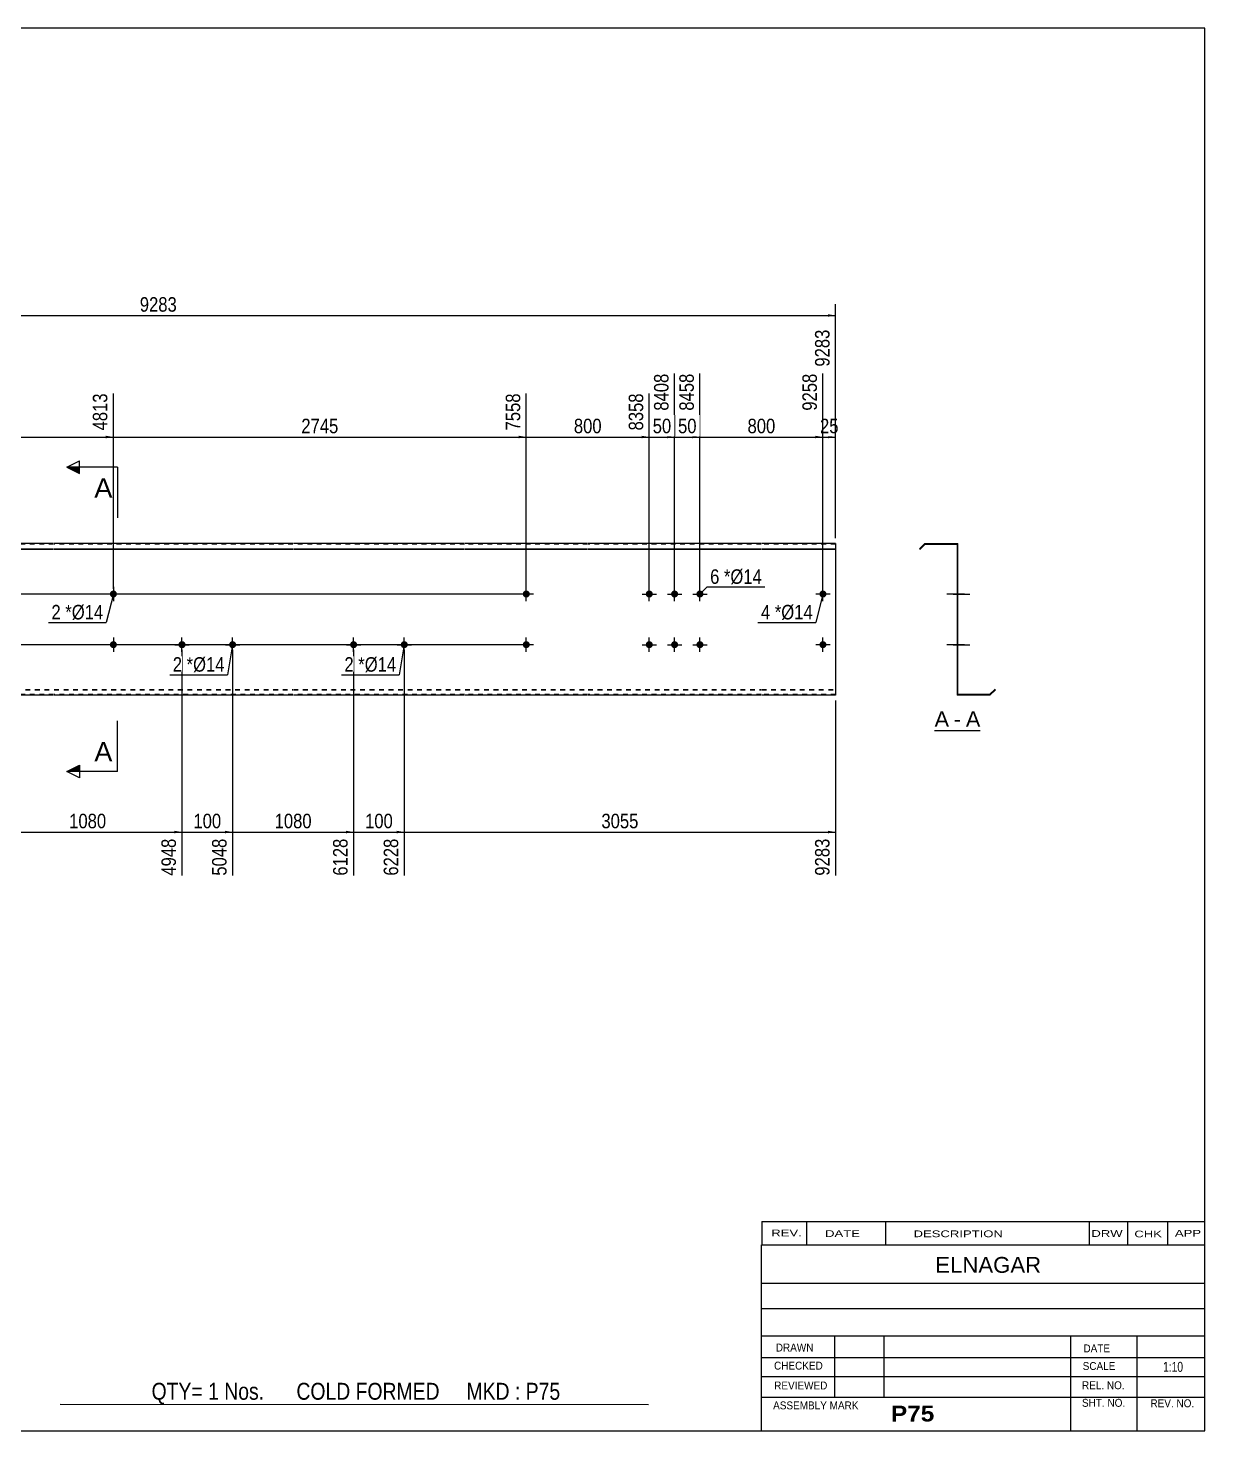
# Model space of a CAD drawing. Header units: millimetres. Extents: x -62 to 340, y -160 to 117.
# Drawn here: x 108 to 340.5, y -160.2 to 116.8 of the extents above; entities that cross this region are included whole.
import ezdxf

# ---------------------------------------------------------------- set-up
doc = ezdxf.new("R2010")
doc.units = ezdxf.units.MM
doc.linetypes.add('DXK_LINE_DOT1', pattern=[1.8814, 0.9407, -0.9407])
doc.styles.add('Arial', font='ARIAL.TTF', dxfattribs={"height": 0.2})
doc.styles.add('Arial Bold', font='ARIALBD.TTF', dxfattribs={"height": 0.2})
doc.styles.add('Arial Narrow', font='ARIALN.TTF', dxfattribs={"height": 0.2})

# ---------------------------------------------------------------- blocks, each defined once
blk = doc.blocks.new('Unknown-629093043-1708')
at = {"color": 5, "linetype": 'Continuous'}
for p, q in [((340.4765, 116.75), (-59.5235, 116.75)), ((-59.5235, 116.75), (-59.5235, -160.25)), ((340.4765, -160.25), (340.4765, 116.75)), ((-59.5235, -160.25), (340.4765, -160.25))]:
    blk.add_line(p, q, dxfattribs=at)
at = {"color": 174, "linetype": 'Continuous', "style": 'Arial'}
blk.add_text('Tekla structures', height=1.910156, rotation=90, dxfattribs=at).set_placement((-60.0235, -159.75))
blk = doc.blocks.new('Unknown-629093043-12 - 1234')
at = {"color": 7, "linetype": 'Continuous'}
blk.add_line((287.08, -21.95), (296.11, -21.95), dxfattribs=at)
at = {"color": 0, "linetype": 'Continuous'}
blk.add_wipeout([(289.92, -21.2), (289.92, -18), (287.08, -18), (287.08, -21.2)], dxfattribs=at)
blk.add_wipeout([(292.3, -21.2), (292.3, -18), (290.88, -18), (290.88, -21.2)], dxfattribs=at)
at = {"color": 96, "linetype": 'Continuous', "style": 'Arial'}
blk.add_text('A', height=3.06, dxfattribs=at).set_placement((287.08, -21.2))
at = {"color": 0, "linetype": 'Continuous'}
blk.add_wipeout([(296.11, -21.2), (296.11, -18), (293.26, -18), (293.26, -21.2)], dxfattribs=at)
at = {"color": 96, "linetype": 'Continuous', "style": 'Arial'}
for s, p in [('A', (293.26, -21.2)), ('-', (290.88, -21.2))]:
    blk.add_text(s, height=3.06, dxfattribs=at).set_placement(p)
blk = doc.blocks.new('Part-629093043-1218 - 1203')
at = {"color": 2, "linetype": 'Continuous'}
for p, q in [((0, 15), (0, -15)), ((11, 15), (0, 15)), ((0, 13.94), (11, 13.94)), ((45.29, 15), (11.1, 15)), ((11.1, 13.94), (45.29, 13.94)), ((79.19, 15), (45.39, 15)), ((45.39, 13.94), (79.19, 13.94)), ((113.09, 15), (79.29, 15)), ((79.29, 13.94), (113.09, 13.94)), ((160.34, 15), (113.19, 15)), ((113.19, 13.94), (160.34, 13.94)), ((194.24, 15), (160.44, 15)), ((160.44, 13.94), (194.24, 13.94)), ((218.54, 15), (194.34, 15)), ((194.34, 13.94), (218.54, 13.94)), ((252.83, 15), (218.64, 15)), ((218.64, 13.94), (252.83, 13.94)), ((267.53, 15), (252.93, 15)), ((252.93, 13.94), (267.53, 13.94)), ((267.53, 15), (267.53, -15)), ((0, 13.83), (11, 13.83)), ((11.1, 13.83), (45.29, 13.83)), ((45.39, 13.83), (79.19, 13.83)), ((79.29, 13.83), (113.09, 13.83)), ((113.19, 13.83), (160.34, 13.83)), ((160.44, 13.83), (194.24, 13.83)), ((194.34, 13.83), (218.54, 13.83)), ((218.64, 13.83), (252.83, 13.83)), ((252.93, 13.83), (267.53, 13.83)), ((11, -15), (0, -15)), ((45.29, -15), (11.1, -15)), ((79.19, -15), (45.39, -15)), ((113.09, -15), (79.29, -15)), ((160.34, -15), (113.19, -15)), ((194.24, -15), (160.44, -15)), ((218.54, -15), (194.34, -15)), ((252.83, -15), (218.64, -15)), ((267.53, -15), (252.93, -15))]:
    blk.add_line(p, q, dxfattribs=at)
at = {"color": 7, "linetype": 'DXK_LINE_DOT1'}
for p, q in [((11, 14.85), (0, 14.85)), ((45.29, 14.85), (11.1, 14.85)), ((79.19, 14.85), (45.39, 14.85)), ((113.09, 14.85), (79.29, 14.85)), ((160.34, 14.85), (113.19, 14.85)), ((194.24, 14.85), (160.44, 14.85)), ((218.54, 14.85), (194.34, 14.85)), ((252.83, 14.85), (218.64, 14.85)), ((267.53, 14.85), (252.93, 14.85)), ((0, -13.83), (11, -13.83)), ((11.1, -13.83), (45.29, -13.83)), ((45.39, -13.83), (79.19, -13.83)), ((79.29, -13.83), (113.09, -13.83)), ((113.19, -13.83), (160.34, -13.83)), ((160.44, -13.83), (194.24, -13.83)), ((194.34, -13.83), (218.54, -13.83)), ((218.64, -13.83), (252.83, -13.83)), ((252.93, -13.83), (267.53, -13.83)), ((0, -13.94), (11, -13.94)), ((11, -14.85), (0, -14.85)), ((11.1, -13.94), (45.29, -13.94)), ((45.29, -14.85), (11.1, -14.85)), ((45.39, -13.94), (79.19, -13.94)), ((79.19, -14.85), (45.39, -14.85)), ((79.29, -13.94), (113.09, -13.94)), ((113.09, -14.85), (79.29, -14.85)), ((113.19, -13.94), (160.34, -13.94)), ((160.34, -14.85), (113.19, -14.85)), ((160.44, -13.94), (194.24, -13.94)), ((194.24, -14.85), (160.44, -14.85)), ((194.34, -13.94), (218.54, -13.94)), ((218.54, -14.85), (194.34, -14.85)), ((218.64, -13.94), (252.83, -13.94)), ((252.83, -14.85), (218.64, -14.85)), ((252.93, -13.94), (267.53, -13.94)), ((267.53, -14.85), (252.93, -14.85))]:
    blk.add_line(p, q, dxfattribs=at)
blk = doc.blocks.new('Bolt-629093043-1221 - 1203')
at = {"linetype": 'Continuous'}
for points in [[(138.44, -4.3, -1), (138.44, -5.7, -1)], [(148.44, -4.3, -1), (148.44, -5.7, -1)]]:
    blk.add_hatch(color=3, dxfattribs=at).paths.add_polyline_path(points)
at = {"color": 3, "linetype": 'Continuous'}
for p, q in [((137.04, -5), (139.84, -5)), ((138.44, -6.4), (138.44, -3.6)), ((147.04, -5), (149.84, -5)), ((148.44, -6.4), (148.44, -3.6))]:
    blk.add_line(p, q, dxfattribs=at)
blk = doc.blocks.new('Bolt-629093043-1222 - 1203')
at = {"linetype": 'Continuous'}
for points in [[(172.34, -4.3, -1), (172.34, -5.7, -1)], [(182.34, -4.3, -1), (182.34, -5.7, -1)]]:
    blk.add_hatch(color=3, dxfattribs=at).paths.add_polyline_path(points)
at = {"color": 3, "linetype": 'Continuous'}
for p, q in [((170.94, -5), (173.74, -5)), ((172.34, -6.4), (172.34, -3.6)), ((180.94, -5), (183.74, -5)), ((182.34, -6.4), (182.34, -3.6))]:
    blk.add_line(p, q, dxfattribs=at)
blk = doc.blocks.new('Bolt-629093043-1224 - 1203')
at = {"linetype": 'Continuous'}
for points in [[(230.03, 5, -1), (231.43, 5, -1)], [(235.03, 5, -1), (236.43, 5, -1)], [(240.03, 5, -1), (241.43, 5, -1)], [(230.03, -5, -1), (231.43, -5, -1)], [(235.03, -5, -1), (236.43, -5, -1)], [(240.03, -5, -1), (241.43, -5, -1)]]:
    blk.add_hatch(color=3, dxfattribs=at).paths.add_polyline_path(points)
at = {"color": 3, "linetype": 'Continuous'}
for p, q in [((230.73, 3.6), (230.73, 6.4)), ((235.73, 3.6), (235.73, 6.4)), ((240.73, 3.6), (240.73, 6.4)), ((229.33, 5), (232.13, 5)), ((234.33, 5), (237.13, 5)), ((239.33, 5), (242.13, 5)), ((229.33, -5), (232.13, -5)), ((230.73, -6.4), (230.73, -3.6)), ((234.33, -5), (237.13, -5)), ((235.73, -6.4), (235.73, -3.6)), ((239.33, -5), (242.13, -5)), ((240.73, -6.4), (240.73, -3.6))]:
    blk.add_line(p, q, dxfattribs=at)
blk = doc.blocks.new('Bolt-629093043-1225 - 1203')
at = {"linetype": 'Continuous'}
for points in [[(205.74, 5, -1), (207.14, 5, -1)], [(264.33, 5, -1), (265.73, 5, -1)]]:
    blk.add_hatch(color=3, dxfattribs=at).paths.add_polyline_path(points)
at = {"color": 3, "linetype": 'Continuous'}
for p, q in [((206.44, 3.6), (206.44, 6.4)), ((265.03, 3.6), (265.03, 6.4)), ((207.84, 5), (205.04, 5)), ((266.43, 5), (263.63, 5))]:
    blk.add_line(p, q, dxfattribs=at)
blk = doc.blocks.new('Bolt-629093043-1226 - 1203')
at = {"linetype": 'Continuous'}
for points in [[(205.74, -5, -1), (207.14, -5, -1)], [(264.33, -5, -1), (265.73, -5, -1)]]:
    blk.add_hatch(color=3, dxfattribs=at).paths.add_polyline_path(points)
at = {"color": 3, "linetype": 'Continuous'}
for p, q in [((207.84, -5), (205.04, -5)), ((206.44, -6.4), (206.44, -3.6)), ((266.43, -5), (263.63, -5)), ((265.03, -6.4), (265.03, -3.6))]:
    blk.add_line(p, q, dxfattribs=at)
blk = doc.blocks.new('Bolt-629093043-1227 - 1203')
at = {"linetype": 'Continuous'}
for points in [[(125.59, 5, -1), (124.19, 5, -1)], [(125.59, -5, -1), (124.19, -5, -1)]]:
    blk.add_hatch(color=3, dxfattribs=at).paths.add_polyline_path(points)
at = {"color": 3, "linetype": 'Continuous'}
for p, q in [((124.89, 6.4), (124.89, 3.6)), ((126.29, 5), (123.49, 5)), ((126.29, -5), (123.49, -5)), ((124.89, -3.6), (124.89, -6.4))]:
    blk.add_line(p, q, dxfattribs=at)
blk = doc.blocks.new('Bolt-629093043-1240 - 1234')
at = {"linetype": 'Continuous'}
blk.add_hatch(color=3, dxfattribs=at).paths.add_polyline_path([(291.67, -5.7), (291.67, -4.3), (291.52, -4.3), (291.52, -5.7)])
blk.add_hatch(color=3, dxfattribs=at).paths.add_polyline_path([(291.67, -5.7), (291.67, -4.3), (291.52, -4.3), (291.52, -5.7)])
at = {"color": 3, "linetype": 'Continuous'}
for p, q in [((290.77, -5), (293.52, -5)), ((290.77, -5), (293.52, -5)), ((291.52, -4.3), (291.67, -4.3)), ((291.52, -4.3), (291.67, -4.3)), ((291.52, -5.7), (291.67, -5.7)), ((291.52, -5.7), (291.67, -5.7))]:
    blk.add_line(p, q, dxfattribs=at)
blk = doc.blocks.new('Part-629093043-1236 - 1234')
at = {"color": 2, "linetype": 'Continuous'}
for p, q in [((285.17, 15), (284.11, 13.94)), ((284.11, 13.94), (284.21, 13.83)), ((284.21, 13.83), (285.23, 14.85)), ((285.17, 15), (291.67, 15)), ((285.23, 14.85), (291.52, 14.85)), ((291.52, 14.85), (291.52, -15)), ((291.67, -14.85), (291.67, 15)), ((298.97, -13.83), (297.95, -14.85)), ((299.08, -13.94), (298.97, -13.83)), ((298.02, -15), (291.52, -15)), ((297.95, -14.85), (291.67, -14.85)), ((298.02, -15), (299.08, -13.94))]:
    blk.add_line(p, q, dxfattribs=at)
blk = doc.blocks.new('Bolt-629093043-1237 - 1234')
at = {"linetype": 'Continuous'}
blk.add_hatch(color=3, dxfattribs=at).paths.add_polyline_path([(291.67, -5.7), (291.67, -4.3), (291.52, -4.3), (291.52, -5.7)])
blk.add_hatch(color=3, dxfattribs=at).paths.add_polyline_path([(291.67, -5.7), (291.67, -4.3), (291.52, -4.3), (291.52, -5.7)])
at = {"color": 3, "linetype": 'Continuous'}
for p, q in [((290.77, -5), (293.52, -5)), ((290.77, -5), (293.52, -5)), ((291.52, -4.3), (291.67, -4.3)), ((291.52, -4.3), (291.67, -4.3)), ((291.52, -5.7), (291.67, -5.7)), ((291.52, -5.7), (291.67, -5.7))]:
    blk.add_line(p, q, dxfattribs=at)
blk = doc.blocks.new('Bolt-629093043-1238 - 1234')
at = {"linetype": 'Continuous'}
blk.add_hatch(color=3, dxfattribs=at).paths.add_polyline_path([(291.67, -5.7), (291.67, -4.3), (291.52, -4.3), (291.52, -5.7)])
blk.add_hatch(color=3, dxfattribs=at).paths.add_polyline_path([(291.67, -5.7), (291.67, -4.3), (291.52, -4.3), (291.52, -5.7)])
at = {"color": 3, "linetype": 'Continuous'}
for p, q in [((290.77, -5), (293.52, -5)), ((290.77, -5), (293.52, -5)), ((291.52, -4.3), (291.67, -4.3)), ((291.52, -4.3), (291.67, -4.3)), ((291.52, -5.7), (291.67, -5.7)), ((291.52, -5.7), (291.67, -5.7))]:
    blk.add_line(p, q, dxfattribs=at)
blk = doc.blocks.new('Bolt-629093043-1239 - 1234')
at = {"linetype": 'Continuous'}
blk.add_hatch(color=3, dxfattribs=at).paths.add_polyline_path([(291.67, -5.7), (291.67, -4.3), (291.52, -4.3), (291.52, -5.7)])
blk.add_hatch(color=3, dxfattribs=at).paths.add_polyline_path([(291.67, -5.7), (291.67, -4.3), (291.52, -4.3), (291.52, -5.7)])
at = {"color": 3, "linetype": 'Continuous'}
for p, q in [((290.77, -5), (293.52, -5)), ((290.77, -5), (293.52, -5)), ((291.52, -4.3), (291.67, -4.3)), ((291.52, -4.3), (291.67, -4.3)), ((291.52, -5.7), (291.67, -5.7)), ((291.52, -5.7), (291.67, -5.7))]:
    blk.add_line(p, q, dxfattribs=at)
blk = doc.blocks.new('Bolt-629093043-1241 - 1234')
at = {"linetype": 'Continuous'}
for points in [[(291.52, 5.7), (291.52, 4.3), (291.67, 4.3), (291.67, 5.7)], [(291.52, 5.7), (291.52, 4.3), (291.67, 4.3), (291.67, 5.7)], [(291.52, 5.7), (291.52, 4.3), (291.67, 4.3), (291.67, 5.7)], [(291.52, -4.3), (291.52, -5.7), (291.67, -5.7), (291.67, -4.3)], [(291.52, -4.3), (291.52, -5.7), (291.67, -5.7), (291.67, -4.3)], [(291.52, -4.3), (291.52, -5.7), (291.67, -5.7), (291.67, -4.3)]]:
    blk.add_hatch(color=3, dxfattribs=at).paths.add_polyline_path(points)
at = {"color": 3, "linetype": 'Continuous'}
for p, q in [((291.67, 5.7), (291.52, 5.7)), ((291.67, 5.7), (291.52, 5.7)), ((291.67, 5.7), (291.52, 5.7)), ((292.97, 5), (289.67, 5)), ((292.97, 5), (289.67, 5)), ((292.97, 5), (289.67, 5)), ((291.67, 4.3), (291.52, 4.3)), ((291.67, 4.3), (291.52, 4.3)), ((291.67, 4.3), (291.52, 4.3)), ((292.97, -5), (289.67, -5)), ((292.97, -5), (289.67, -5)), ((292.97, -5), (289.67, -5)), ((291.67, -4.3), (291.52, -4.3)), ((291.67, -4.3), (291.52, -4.3)), ((291.67, -4.3), (291.52, -4.3)), ((291.67, -5.7), (291.52, -5.7)), ((291.67, -5.7), (291.52, -5.7)), ((291.67, -5.7), (291.52, -5.7))]:
    blk.add_line(p, q, dxfattribs=at)
blk = doc.blocks.new('Bolt-629093043-1242 - 1234')
at = {"linetype": 'Continuous'}
for points in [[(291.52, 5.7), (291.52, 4.3), (291.67, 4.3), (291.67, 5.7)], [(291.52, 5.7), (291.52, 4.3), (291.67, 4.3), (291.67, 5.7)], [(291.52, 5.7), (291.52, 4.3), (291.67, 4.3), (291.67, 5.7)], [(291.52, -4.3), (291.52, -5.7), (291.67, -5.7), (291.67, -4.3)], [(291.52, -4.3), (291.52, -5.7), (291.67, -5.7), (291.67, -4.3)], [(291.52, -4.3), (291.52, -5.7), (291.67, -5.7), (291.67, -4.3)]]:
    blk.add_hatch(color=3, dxfattribs=at).paths.add_polyline_path(points)
at = {"color": 3, "linetype": 'Continuous'}
for p, q in [((291.67, 5.7), (291.52, 5.7)), ((291.67, 5.7), (291.52, 5.7)), ((291.67, 5.7), (291.52, 5.7)), ((292.97, 5), (289.67, 5)), ((292.97, 5), (289.67, 5)), ((292.97, 5), (289.67, 5)), ((291.67, 4.3), (291.52, 4.3)), ((291.67, 4.3), (291.52, 4.3)), ((291.67, 4.3), (291.52, 4.3)), ((292.97, -5), (289.67, -5)), ((292.97, -5), (289.67, -5)), ((292.97, -5), (289.67, -5)), ((291.67, -4.3), (291.52, -4.3)), ((291.67, -4.3), (291.52, -4.3)), ((291.67, -4.3), (291.52, -4.3)), ((291.67, -5.7), (291.52, -5.7)), ((291.67, -5.7), (291.52, -5.7)), ((291.67, -5.7), (291.52, -5.7))]:
    blk.add_line(p, q, dxfattribs=at)
blk = doc.blocks.new('Bolt-629093043-1243 - 1234')
at = {"linetype": 'Continuous'}
blk.add_hatch(color=3, dxfattribs=at).paths.add_polyline_path([(291.52, 5.7), (291.52, 4.3), (291.67, 4.3), (291.67, 5.7)])
blk.add_hatch(color=3, dxfattribs=at).paths.add_polyline_path([(291.52, 5.7), (291.52, 4.3), (291.67, 4.3), (291.67, 5.7)])
at = {"color": 3, "linetype": 'Continuous'}
for p, q in [((291.52, 5.7), (291.67, 5.7)), ((291.52, 5.7), (291.67, 5.7)), ((290.72, 5), (294.02, 5)), ((290.72, 5), (294.02, 5)), ((291.52, 4.3), (291.67, 4.3)), ((291.52, 4.3), (291.67, 4.3))]:
    blk.add_line(p, q, dxfattribs=at)
blk = doc.blocks.new('Bolt-629093043-1244 - 1234')
at = {"linetype": 'Continuous'}
blk.add_hatch(color=3, dxfattribs=at).paths.add_polyline_path([(291.52, -4.3), (291.52, -5.7), (291.67, -5.7), (291.67, -4.3)])
blk.add_hatch(color=3, dxfattribs=at).paths.add_polyline_path([(291.52, -4.3), (291.52, -5.7), (291.67, -5.7), (291.67, -4.3)])
at = {"color": 3, "linetype": 'Continuous'}
for p, q in [((290.72, -5), (294.02, -5)), ((290.72, -5), (294.02, -5)), ((291.52, -4.3), (291.67, -4.3)), ((291.52, -4.3), (291.67, -4.3)), ((291.52, -5.7), (291.67, -5.7)), ((291.52, -5.7), (291.67, -5.7))]:
    blk.add_line(p, q, dxfattribs=at)
blk = doc.blocks.new('Bolt-629093043-1245 - 1234')
at = {"linetype": 'Continuous'}
for points in [[(291.67, 4.3), (291.67, 5.7), (291.52, 5.7), (291.52, 4.3)], [(291.67, -5.7), (291.67, -4.3), (291.52, -4.3), (291.52, -5.7)]]:
    blk.add_hatch(color=3, dxfattribs=at).paths.add_polyline_path(points)
at = {"color": 3, "linetype": 'Continuous'}
for p, q in [((291.67, 5.7), (291.52, 5.7)), ((291.67, 5), (289.52, 5)), ((291.67, 4.3), (291.52, 4.3)), ((291.67, -5), (289.52, -5)), ((291.67, -4.3), (291.52, -4.3)), ((291.67, -5.7), (291.52, -5.7))]:
    blk.add_line(p, q, dxfattribs=at)
blk = doc.blocks.new('StraightDimension-629093043-1342 - 1203')
at = {"linetype": 'Continuous'}
for points in [[(8.75, 13.5), (9, 15), (9.25, 13.5)], [(9.25, 6.5), (9, 5), (8.75, 6.5)]]:
    blk.add_hatch(color=7, dxfattribs=at).paths.add_polyline_path(points)
at = {"color": 7, "linetype": 'Continuous'}
for p, q in [((22.2, 15), (6.75, 15)), ((9, 5), (9, 15)), ((205.44, 5), (6.75, 5))]:
    blk.add_line(p, q, dxfattribs=at)
at = {"color": 0}
blk.add_wipeout([(8.85, 13.34), (4.65, 13.34), (4.65, 6.66), (8.85, 6.66)], dxfattribs=at)
at = {"color": 3, "style": 'Arial Narrow'}
blk.add_text('100', height=2.863, rotation=90.0002, dxfattribs=at).set_placement((8.25, 7.26))
blk = doc.blocks.new('StraightDimension-629093043-1344 - 1203')
at = {"linetype": 'Continuous'}
for points in [[(8.75, -6.5), (9, -5), (9.25, -6.5)], [(9.25, -13.5), (9, -15), (8.75, -13.5)]]:
    blk.add_hatch(color=7, dxfattribs=at).paths.add_polyline_path(points)
at = {"color": 7, "linetype": 'Continuous'}
for p, q in [((205.44, -5), (6.75, -5)), ((9, -15), (9, -5)), ((22.2, -15), (6.75, -15))]:
    blk.add_line(p, q, dxfattribs=at)
at = {"color": 0}
blk.add_wipeout([(8.85, -6.66), (4.65, -6.66), (4.65, -13.34), (8.85, -13.34)], dxfattribs=at)
at = {"color": 3, "style": 'Arial Narrow'}
blk.add_text('100', height=2.863, rotation=90.0002, dxfattribs=at).set_placement((8.25, -12.74))
blk = doc.blocks.new('StraightDimension-629093043-1265 - 1203')
at = {"linetype": 'Continuous'}
blk.add_hatch(color=7, dxfattribs=at).paths.add_polyline_path([(229.23, 36.25), (230.73, 36), (229.23, 35.75)])
at = {"color": 7, "linetype": 'Continuous'}
for p, q in [((206.44, 6), (206.44, 44.61)), ((230.73, 6), (230.73, 44.61)), ((206.44, 36), (230.73, 36))]:
    blk.add_line(p, q, dxfattribs=at)
at = {"color": 0, "linetype": 'Continuous'}
blk.add_wipeout([(230.13, 45.21), (225.93, 45.21), (225.93, 36.7), (230.13, 36.7)], dxfattribs=at)
at = {"color": 0}
blk.add_wipeout([(221.93, 36.15), (221.93, 40.35), (215.24, 40.35), (215.24, 36.15)], dxfattribs=at)
at = {"color": 3, "linetype": 'Continuous', "style": 'Arial Narrow'}
blk.add_text('8358', height=2.863, rotation=90.0002, dxfattribs=at).set_placement((229.53, 37.3))
at = {"color": 3, "style": 'Arial Narrow'}
blk.add_text('800', height=2.863, dxfattribs=at).set_placement((215.84, 36.75))
blk = doc.blocks.new('StraightDimension-629093043-1261 - 1203')
at = {"linetype": 'Continuous'}
blk.add_hatch(color=7, dxfattribs=at).paths.add_polyline_path([(266.03, 36.25), (267.53, 36), (266.03, 35.75)])
at = {"color": 7, "linetype": 'Continuous'}
for p, q in [((267.53, 16), (267.53, 57.21)), ((265.03, 6), (265.03, 48.51)), ((265.03, 36), (267.53, 36))]:
    blk.add_line(p, q, dxfattribs=at)
at = {"color": 0, "linetype": 'Continuous'}
blk.add_wipeout([(266.93, 57.81), (262.73, 57.81), (262.73, 49.3), (266.93, 49.3)], dxfattribs=at)
at = {"color": 0}
blk.add_wipeout([(268.71, 36.15), (268.71, 40.35), (263.85, 40.35), (263.85, 36.15)], dxfattribs=at)
at = {"color": 3, "linetype": 'Continuous', "style": 'Arial Narrow'}
blk.add_text('9283', height=2.863, rotation=90.0002, dxfattribs=at).set_placement((266.33, 49.9))
at = {"color": 3, "style": 'Arial Narrow'}
blk.add_text('25', height=2.863, dxfattribs=at).set_placement((264.45, 36.75))
blk = doc.blocks.new('StraightDimension-629093043-1262 - 1203')
at = {"linetype": 'Continuous'}
blk.add_hatch(color=7, dxfattribs=at).paths.add_polyline_path([(263.53, 36.25), (265.03, 36), (263.53, 35.75)])
at = {"color": 7, "linetype": 'Continuous'}
for p, q in [((240.73, 6), (240.73, 48.51)), ((265.03, 6), (265.03, 48.51)), ((240.73, 36), (265.03, 36))]:
    blk.add_line(p, q, dxfattribs=at)
at = {"color": 0, "linetype": 'Continuous'}
blk.add_wipeout([(264.43, 49.11), (260.23, 49.11), (260.23, 40.6), (264.43, 40.6)], dxfattribs=at)
at = {"color": 0}
blk.add_wipeout([(256.22, 36.15), (256.22, 40.35), (249.54, 40.35), (249.54, 36.15)], dxfattribs=at)
at = {"color": 3, "linetype": 'Continuous', "style": 'Arial Narrow'}
blk.add_text('9258', height=2.863, rotation=90.0002, dxfattribs=at).set_placement((263.83, 41.2))
at = {"color": 3, "style": 'Arial Narrow'}
blk.add_text('800', height=2.863, dxfattribs=at).set_placement((250.14, 36.75))
blk = doc.blocks.new('StraightDimension-629093043-1263 - 1203')
at = {"linetype": 'Continuous'}
blk.add_hatch(color=7, dxfattribs=at).paths.add_polyline_path([(239.23, 36.25), (240.73, 36), (239.23, 35.75)])
at = {"color": 7, "linetype": 'Continuous'}
for p, q in [((235.73, 6), (235.73, 48.51)), ((240.73, 6), (240.73, 48.51)), ((235.73, 36), (240.73, 36))]:
    blk.add_line(p, q, dxfattribs=at)
at = {"color": 0}
blk.add_wipeout([(240.66, 36.15), (240.66, 40.35), (235.81, 40.35), (235.81, 36.15)], dxfattribs=at)
at = {"color": 0, "linetype": 'Continuous'}
blk.add_wipeout([(240.13, 49.11), (235.93, 49.11), (235.93, 40.6), (240.13, 40.6)], dxfattribs=at)
at = {"color": 3, "linetype": 'Continuous', "style": 'Arial Narrow'}
blk.add_text('8458', height=2.863, rotation=90.0002, dxfattribs=at).set_placement((239.53, 41.2))
at = {"color": 3, "style": 'Arial Narrow'}
blk.add_text('50', height=2.863, dxfattribs=at).set_placement((236.41, 36.75))
blk = doc.blocks.new('StraightDimension-629093043-1343 - 1203')
at = {"linetype": 'Continuous'}
for points in [[(8.75, 3.5), (9, 5), (9.25, 3.5)], [(9.25, -3.5), (9, -5), (8.75, -3.5)]]:
    blk.add_hatch(color=7, dxfattribs=at).paths.add_polyline_path(points)
at = {"color": 7, "linetype": 'Continuous'}
for p, q in [((205.44, 5), (6.75, 5)), ((9, -5), (9, 5)), ((205.44, -5), (6.75, -5))]:
    blk.add_line(p, q, dxfattribs=at)
at = {"color": 0}
blk.add_wipeout([(8.85, 3.34), (4.65, 3.34), (4.65, -3.34), (8.85, -3.34)], dxfattribs=at)
at = {"color": 3, "style": 'Arial Narrow'}
blk.add_text('100', height=2.863, rotation=90.0002, dxfattribs=at).set_placement((8.25, -2.74))
blk = doc.blocks.new('StraightDimension-629093043-1264 - 1203')
at = {"linetype": 'Continuous'}
blk.add_hatch(color=7, dxfattribs=at).paths.add_polyline_path([(234.23, 36.25), (235.73, 36), (234.23, 35.75)])
at = {"color": 7, "linetype": 'Continuous'}
for p, q in [((235.73, 6), (235.73, 48.51)), ((230.73, 6), (230.73, 44.61)), ((230.73, 36), (235.73, 36))]:
    blk.add_line(p, q, dxfattribs=at)
at = {"color": 0}
blk.add_wipeout([(235.66, 36.15), (235.66, 40.35), (230.81, 40.35), (230.81, 36.15)], dxfattribs=at)
at = {"color": 0, "linetype": 'Continuous'}
blk.add_wipeout([(235.13, 49.11), (230.93, 49.11), (230.93, 40.6), (235.13, 40.6)], dxfattribs=at)
at = {"color": 3, "linetype": 'Continuous', "style": 'Arial Narrow'}
blk.add_text('8408', height=2.863, rotation=90.0002, dxfattribs=at).set_placement((234.53, 41.2))
at = {"color": 3, "style": 'Arial Narrow'}
blk.add_text('50', height=2.863, dxfattribs=at).set_placement((231.41, 36.75))
blk = doc.blocks.new('StraightDimension-629093043-1266 - 1203')
at = {"linetype": 'Continuous'}
blk.add_hatch(color=7, dxfattribs=at).paths.add_polyline_path([(204.94, 36.25), (206.44, 36), (204.94, 35.75)])
at = {"color": 7, "linetype": 'Continuous'}
for p, q in [((124.89, 6), (124.89, 44.61)), ((206.44, 6), (206.44, 44.61)), ((124.89, 36), (206.44, 36))]:
    blk.add_line(p, q, dxfattribs=at)
at = {"color": 0, "linetype": 'Continuous'}
blk.add_wipeout([(205.84, 45.21), (201.64, 45.21), (201.64, 36.7), (205.84, 36.7)], dxfattribs=at)
at = {"color": 0}
blk.add_wipeout([(169.92, 36.15), (169.92, 40.35), (161.41, 40.35), (161.41, 36.15)], dxfattribs=at)
at = {"color": 3, "linetype": 'Continuous', "style": 'Arial Narrow'}
blk.add_text('7558', height=2.863, rotation=90.0002, dxfattribs=at).set_placement((205.24, 37.3))
at = {"color": 3, "style": 'Arial Narrow'}
blk.add_text('2745', height=2.863, dxfattribs=at).set_placement((162.01, 36.75))
blk = doc.blocks.new('StraightDimension-629093043-1267 - 1203')
at = {"linetype": 'Continuous'}
blk.add_hatch(color=7, dxfattribs=at).paths.add_polyline_path([(123.39, 36.25), (124.89, 36), (123.39, 35.75)])
at = {"color": 7, "linetype": 'Continuous'}
for p, q in [((33.2, 6), (33.2, 46.68)), ((124.89, 6), (124.89, 44.61)), ((33.2, 36), (124.89, 36))]:
    blk.add_line(p, q, dxfattribs=at)
at = {"color": 0, "linetype": 'Continuous'}
blk.add_wipeout([(124.29, 45.21), (120.09, 45.21), (120.09, 36.7), (124.29, 36.7)], dxfattribs=at)
at = {"color": 0}
blk.add_wipeout([(83.3, 36.15), (83.3, 40.35), (74.79, 40.35), (74.79, 36.15)], dxfattribs=at)
at = {"color": 3, "linetype": 'Continuous', "style": 'Arial Narrow'}
blk.add_text('4813', height=2.863, rotation=90.0002, dxfattribs=at).set_placement((123.69, 37.3))
at = {"color": 3, "style": 'Arial Narrow'}
blk.add_text('4354', height=2.863, dxfattribs=at).set_placement((75.39, 36.75))
blk = doc.blocks.new('StraightDimension-629093043-1306 - 1203')
at = {"linetype": 'Continuous'}
blk.add_hatch(color=7, dxfattribs=at).paths.add_polyline_path([(266.03, -41.75), (267.53, -42), (266.03, -42.25)])
at = {"color": 7, "linetype": 'Continuous'}
for p, q in [((182.34, -6), (182.34, -50.61)), ((267.53, -16), (267.53, -50.61)), ((182.34, -42), (267.53, -42))]:
    blk.add_line(p, q, dxfattribs=at)
at = {"color": 0}
blk.add_wipeout([(229.19, -41.85), (229.19, -37.65), (220.68, -37.65), (220.68, -41.85)], dxfattribs=at)
at = {"color": 0, "linetype": 'Continuous'}
blk.add_wipeout([(266.93, -42.7), (262.73, -42.7), (262.73, -51.21), (266.93, -51.21)], dxfattribs=at)
at = {"color": 3, "style": 'Arial Narrow'}
blk.add_text('3055', height=2.863, dxfattribs=at).set_placement((221.28, -41.25))
at = {"color": 3, "linetype": 'Continuous', "style": 'Arial Narrow'}
blk.add_text('9283', height=2.863, rotation=90.0002, dxfattribs=at).set_placement((266.33, -50.61))
blk = doc.blocks.new('StraightDimension-629093043-1307 - 1203')
at = {"linetype": 'Continuous'}
blk.add_hatch(color=7, dxfattribs=at).paths.add_polyline_path([(180.84, -41.75), (182.34, -42), (180.84, -42.25)])
at = {"color": 7, "linetype": 'Continuous'}
for p, q in [((172.34, -6), (172.34, -50.61)), ((182.34, -6), (182.34, -50.61)), ((172.34, -42), (182.34, -42))]:
    blk.add_line(p, q, dxfattribs=at)
at = {"color": 0}
blk.add_wipeout([(180.69, -41.85), (180.69, -37.65), (174, -37.65), (174, -41.85)], dxfattribs=at)
at = {"color": 3, "style": 'Arial Narrow'}
blk.add_text('100', height=2.863, dxfattribs=at).set_placement((174.6, -41.25))
at = {"color": 0, "linetype": 'Continuous'}
blk.add_wipeout([(181.74, -42.7), (177.54, -42.7), (177.54, -51.21), (181.74, -51.21)], dxfattribs=at)
at = {"color": 3, "linetype": 'Continuous', "style": 'Arial Narrow'}
blk.add_text('6228', height=2.863, rotation=90.0002, dxfattribs=at).set_placement((181.14, -50.61))
blk = doc.blocks.new('StraightDimension-629093043-1372 - 1203')
at = {"linetype": 'Continuous'}
for points in [[(1.5, 59.75), (0, 60), (1.5, 60.25)], [(266.03, 60.25), (267.53, 60), (266.03, 59.75)]]:
    blk.add_hatch(color=7, dxfattribs=at).paths.add_polyline_path(points)
at = {"color": 7, "linetype": 'Continuous'}
for p, q in [((0, 16), (0, 62.25)), ((267.53, 16), (267.53, 62.25)), ((0, 60), (267.53, 60))]:
    blk.add_line(p, q, dxfattribs=at)
at = {"color": 0}
blk.add_wipeout([(138.02, 60.15), (138.02, 64.35), (129.51, 64.35), (129.51, 60.15)], dxfattribs=at)
at = {"color": 3, "style": 'Arial Narrow'}
blk.add_text('9283', height=2.863, dxfattribs=at).set_placement((130.11, 60.75))
blk = doc.blocks.new('StraightDimension-629093043-1308 - 1203')
at = {"linetype": 'Continuous'}
blk.add_hatch(color=7, dxfattribs=at).paths.add_polyline_path([(170.84, -41.75), (172.34, -42), (170.84, -42.25)])
at = {"color": 7, "linetype": 'Continuous'}
for p, q in [((148.44, -6), (148.44, -50.61)), ((172.34, -6), (172.34, -50.61)), ((148.44, -42), (172.34, -42))]:
    blk.add_line(p, q, dxfattribs=at)
at = {"color": 0}
blk.add_wipeout([(164.65, -41.85), (164.65, -37.65), (156.14, -37.65), (156.14, -41.85)], dxfattribs=at)
at = {"color": 0, "linetype": 'Continuous'}
blk.add_wipeout([(171.74, -42.7), (167.54, -42.7), (167.54, -51.21), (171.74, -51.21)], dxfattribs=at)
at = {"color": 3, "style": 'Arial Narrow'}
blk.add_text('1080', height=2.863, dxfattribs=at).set_placement((156.74, -41.25))
at = {"color": 3, "linetype": 'Continuous', "style": 'Arial Narrow'}
blk.add_text('6128', height=2.863, rotation=90.0002, dxfattribs=at).set_placement((171.14, -50.61))
blk = doc.blocks.new('StraightDimension-629093043-1309 - 1203')
at = {"linetype": 'Continuous'}
blk.add_hatch(color=7, dxfattribs=at).paths.add_polyline_path([(146.94, -41.75), (148.44, -42), (146.94, -42.25)])
at = {"color": 7, "linetype": 'Continuous'}
for p, q in [((138.44, -6), (138.44, -50.61)), ((148.44, -6), (148.44, -50.61)), ((138.44, -42), (148.44, -42))]:
    blk.add_line(p, q, dxfattribs=at)
at = {"color": 0}
blk.add_wipeout([(146.79, -41.85), (146.79, -37.65), (140.1, -37.65), (140.1, -41.85)], dxfattribs=at)
at = {"color": 3, "style": 'Arial Narrow'}
blk.add_text('100', height=2.863, dxfattribs=at).set_placement((140.7, -41.25))
at = {"color": 0, "linetype": 'Continuous'}
blk.add_wipeout([(147.84, -42.7), (143.64, -42.7), (143.64, -51.21), (147.84, -51.21)], dxfattribs=at)
at = {"color": 3, "linetype": 'Continuous', "style": 'Arial Narrow'}
blk.add_text('5048', height=2.863, rotation=90.0002, dxfattribs=at).set_placement((147.24, -50.61))
blk = doc.blocks.new('StraightDimension-629093043-1310 - 1203')
at = {"linetype": 'Continuous'}
blk.add_hatch(color=7, dxfattribs=at).paths.add_polyline_path([(136.94, -41.75), (138.44, -42), (136.94, -42.25)])
at = {"color": 7, "linetype": 'Continuous'}
for p, q in [((101.19, -6), (101.19, -50.61)), ((138.44, -6), (138.44, -50.61)), ((101.19, -42), (138.44, -42))]:
    blk.add_line(p, q, dxfattribs=at)
at = {"color": 0}
blk.add_wipeout([(124.07, -41.85), (124.07, -37.65), (115.56, -37.65), (115.56, -41.85)], dxfattribs=at)
at = {"color": 0, "linetype": 'Continuous'}
blk.add_wipeout([(137.84, -42.7), (133.64, -42.7), (133.64, -51.21), (137.84, -51.21)], dxfattribs=at)
at = {"color": 3, "style": 'Arial Narrow'}
blk.add_text('1080', height=2.863, dxfattribs=at).set_placement((116.16, -41.25))
at = {"color": 3, "linetype": 'Continuous', "style": 'Arial Narrow'}
blk.add_text('4948', height=2.863, rotation=90.0002, dxfattribs=at).set_placement((137.24, -50.61))
blk = doc.blocks.new('CBS_CALLOFF-629093043-1759')
at = {"color": 7, "linetype": 'Continuous'}
blk.add_line((114.36, -154.98), (230.59, -155), dxfattribs=at)
at = {"color": 3, "linetype": 'Continuous', "style": 'Arial Narrow'}
blk.add_text('QTY= 1 Nos.      COLD FORMED     MKD : P75', height=3.3405, dxfattribs=at).set_placement((132.43, -154.09))
blk = doc.blocks.new('CBS_NAME_BLOG-629093043-1760')
at = {"color": 7, "linetype": 'Continuous'}
for p, q in [((252.88, -123.5), (340.4, -123.5)), ((252.88, -160.21), (252.88, -123.5)), ((252.89, -131.04), (340.4, -131.04)), ((252.96, -136.09), (340.48, -136.09)), ((252.88, -141.46), (340.4, -141.46)), ((267.41, -153.57), (267.41, -141.47)), ((277.09, -153.54), (277.09, -141.47)), ((314.01, -160.21), (314.01, -141.48)), ((327.06, -160.21), (327.06, -141.47)), ((252.89, -145.76), (340.48, -145.74)), ((252.88, -149.51), (340.4, -149.51)), ((252.88, -153.55), (340.4, -153.55)), ((252.88, -160.25), (340.48, -160.25))]:
    blk.add_line(p, q, dxfattribs=at)
at = {"color": 3, "linetype": 'Continuous', "style": 'Arial'}
blk.add_text('ELNAGAR', height=3.133, dxfattribs=at).set_placement((287.21, -129.03))
at = {"color": 3, "linetype": 'Continuous'}
for s, height, style, width, p in [('DRAWN', 1.566, 'Arial', 0.9, (255.72, -144.57)), ('DATE', 1.566, 'Arial', 0.9, (316.48, -144.73)), ('CHECKED', 1.566, 'Arial', 0.9, (255.37, -148.14)), ('SCALE', 1.566, 'Arial', 0.9, (316.33, -148.21)), ('1:10', 1.957, 'Arial Narrow', 0.9, (332.22, -148.57)), ('REVIEWED', 1.566, 'Arial', 0.9, (255.4, -152.06)), ('REL. NO.', 1.566, 'Arial', 0.9, (316.19, -152.01)), ('ASSEMBLY MARK', 1.5663, 'Arial', 0.9, (255.19, -155.99)), ('SHT. NO.', 1.566, 'Arial', 0.9, (316.19, -155.48)), ('REV. NO.', 1.566, 'Arial', 0.9, (329.71, -155.57)), ('P75', 3.131, 'Arial Bold', 1.1, (278.46, -158.39))]:
    blk.add_text(s, height=height, dxfattribs=dict(at, style=style, width=width)).set_placement(p)
blk = doc.blocks.new('CBS_REVISION-629093043-1761')
at = {"color": 7, "linetype": 'Continuous'}
for p, q in [((252.97, -118.87), (340.47, -118.87)), ((252.97, -118.87), (252.97, -123.5)), ((261.76, -118.87), (261.76, -123.5)), ((277.36, -118.87), (277.36, -123.44)), ((317.62, -118.87), (317.62, -123.5)), ((325.16, -118.87), (325.16, -123.5)), ((333.11, -118.87), (333.11, -123.5)), ((252.97, -123.5), (340.47, -123.5))]:
    blk.add_line(p, q, dxfattribs=at)
at = {"color": 7, "style": 'Arial Narrow', "width": 1.7}
for s, height, p in [('REV.', 1.326, (254.83, -121.82)), ('DATE', 1.326, (265.45, -121.94)), ('DESCRIPTION', 1.3257, (282.93, -121.99)), ('DRW', 1.326, (318.05, -121.93)), ('CHK', 1.326, (326.53, -122.02)), ('APP', 1.326, (334.54, -121.87))]:
    blk.add_text(s, height=height, dxfattribs=at).set_placement(p)
blk = doc.blocks.new('Mark-629093043-1392 - 1203')
at = {"color": 0}
blk.add_wipeout([(172.35, -10.33), (172.35, -7.33), (170.52, -7.33), (170.52, -10.33)], dxfattribs=at)
blk.add_wipeout([(172.35, -10.33), (172.35, -7.33), (170.52, -7.33), (170.52, -10.33)], dxfattribs=at)
blk.add_wipeout([(174.53, -10.33), (174.53, -7.33), (173.25, -7.33), (173.25, -10.33)], dxfattribs=at)
blk.add_wipeout([(174.53, -10.33), (174.53, -7.33), (173.25, -7.33), (173.25, -10.33)], dxfattribs=at)
at = {"color": 3, "style": 'Arial Narrow'}
blk.add_text('2', height=2.86, dxfattribs=at).set_placement((170.52, -10.33))
at = {"color": 0}
blk.add_wipeout([(180.74, -10.33), (180.74, -7.33), (174.53, -7.33), (174.53, -10.33)], dxfattribs=at)
blk.add_wipeout([(180.74, -10.33), (180.74, -7.33), (174.53, -7.33), (174.53, -10.33)], dxfattribs=at)
at = {"color": 7, "linetype": 'Continuous'}
for p in [(182.34, -5), (169.92, -10.93)]:
    blk.add_line(p, (181.34, -10.93), dxfattribs=at)
at = {"color": 3, "style": 'Arial Narrow'}
for s, height, p in [('*', 2.86, (173.25, -10.33)), ('Ø14', 2.863, (174.53, -10.33))]:
    blk.add_text(s, height=height, dxfattribs=at).set_placement(p)
blk = doc.blocks.new('SectionMark-629093043-1259 - 1203')
at = {"linetype": 'Continuous'}
for points in [[(118.19, 30.05), (118.19, 28.8), (115.69, 30.05)], [(118.19, -28.8), (118.19, -30.05), (115.69, -30.05)]]:
    blk.add_hatch(color=30, dxfattribs=at).paths.add_polyline_path(points)
at = {"color": 30, "linetype": 'Continuous'}
for p, q in [((115.69, 30.05), (118.19, 31.3)), ((118.19, 28.8), (118.19, 31.3)), ((125.69, 30.05), (115.69, 30.05)), ((115.69, 30.05), (118.19, 28.8)), ((115.69, -30.05), (118.19, -28.8)), ((125.69, -30.05), (115.69, -30.05)), ((118.19, -31.3), (115.69, -30.05)), ((118.19, -28.8), (118.19, -31.3))]:
    blk.add_line(p, q, dxfattribs=at)
at = {"color": 0, "linetype": 'Continuous'}
for points in [[(124.69, 24.05), (124.69, 28.05), (121.13, 28.05), (121.13, 24.05)], [(124.69, -28.05), (124.69, -24.05), (121.13, -24.05), (121.13, -28.05)]]:
    blk.add_wipeout(points, dxfattribs=at)
at = {"color": 30, "linetype": 'Continuous'}
for p, q in [((125.69, 30.05), (125.69, 20.05)), ((125.69, -30.05), (125.69, -20.05))]:
    blk.add_line(p, q, dxfattribs=at)
at = {"color": 96, "linetype": 'Continuous', "style": 'Arial'}
for p in [(121.13, 24.05), (121.13, -28.05)]:
    blk.add_text('A', height=3.82, dxfattribs=at).set_placement(p)
blk = doc.blocks.new('MarkSet-629093043-1386 - 1203')
at = {"color": 0}
blk.add_wipeout([(254.62, -0.01), (254.62, 2.99), (252.79, 2.99), (252.79, -0.01)], dxfattribs=at)
blk.add_wipeout([(254.62, -0.01), (254.62, 2.99), (252.79, 2.99), (252.79, -0.01)], dxfattribs=at)
blk.add_wipeout([(256.8, -0.01), (256.8, 2.99), (255.52, 2.99), (255.52, -0.01)], dxfattribs=at)
blk.add_wipeout([(256.8, -0.01), (256.8, 2.99), (255.52, 2.99), (255.52, -0.01)], dxfattribs=at)
at = {"color": 3, "style": 'Arial Narrow'}
blk.add_text('4', height=2.86, dxfattribs=at).set_placement((252.79, -0.01))
at = {"color": 0}
blk.add_wipeout([(263.01, -0.01), (263.01, 2.99), (256.8, 2.99), (256.8, -0.01)], dxfattribs=at)
blk.add_wipeout([(263.01, -0.01), (263.01, 2.99), (256.8, 2.99), (256.8, -0.01)], dxfattribs=at)
at = {"color": 7, "linetype": 'Continuous'}
for p in [(265.03, 5), (252.19, -0.61)]:
    blk.add_line(p, (263.61, -0.61), dxfattribs=at)
at = {"color": 3, "style": 'Arial Narrow'}
for s, height, p in [('*', 2.86, (255.52, -0.01)), ('Ø14', 2.863, (256.8, -0.01))]:
    blk.add_text(s, height=height, dxfattribs=at).set_placement(p)
blk = doc.blocks.new('Mark-629093043-1391 - 1203')
at = {"color": 0}
blk.add_wipeout([(138.45, -10.33), (138.45, -7.33), (136.62, -7.33), (136.62, -10.33)], dxfattribs=at)
blk.add_wipeout([(138.45, -10.33), (138.45, -7.33), (136.62, -7.33), (136.62, -10.33)], dxfattribs=at)
blk.add_wipeout([(140.63, -10.33), (140.63, -7.33), (139.35, -7.33), (139.35, -10.33)], dxfattribs=at)
blk.add_wipeout([(140.63, -10.33), (140.63, -7.33), (139.35, -7.33), (139.35, -10.33)], dxfattribs=at)
at = {"color": 3, "style": 'Arial Narrow'}
blk.add_text('2', height=2.86, dxfattribs=at).set_placement((136.62, -10.33))
at = {"color": 0}
blk.add_wipeout([(146.84, -10.33), (146.84, -7.33), (140.63, -7.33), (140.63, -10.33)], dxfattribs=at)
blk.add_wipeout([(146.84, -10.33), (146.84, -7.33), (140.63, -7.33), (140.63, -10.33)], dxfattribs=at)
at = {"color": 7, "linetype": 'Continuous'}
for p in [(148.44, -5), (136.02, -10.93)]:
    blk.add_line(p, (147.44, -10.93), dxfattribs=at)
at = {"color": 3, "style": 'Arial Narrow'}
for s, height, p in [('*', 2.86, (139.35, -10.33)), ('Ø14', 2.863, (140.63, -10.33))]:
    blk.add_text(s, height=height, dxfattribs=at).set_placement(p)
blk = doc.blocks.new('Mark-629093043-1394 - 1203')
at = {"color": 0}
blk.add_wipeout([(244.58, 7.01), (244.58, 10.01), (242.75, 10.01), (242.75, 7.01)], dxfattribs=at)
blk.add_wipeout([(244.58, 7.01), (244.58, 10.01), (242.75, 10.01), (242.75, 7.01)], dxfattribs=at)
at = {"color": 7, "linetype": 'Continuous'}
blk.add_line((240.73, 5), (242.15, 6.41), dxfattribs=at)
at = {"color": 0}
blk.add_wipeout([(246.75, 7.01), (246.75, 10.01), (245.48, 10.01), (245.48, 7.01)], dxfattribs=at)
blk.add_wipeout([(246.75, 7.01), (246.75, 10.01), (245.48, 10.01), (245.48, 7.01)], dxfattribs=at)
at = {"color": 3, "style": 'Arial Narrow'}
blk.add_text('6', height=2.86, dxfattribs=at).set_placement((242.75, 7.01))
at = {"color": 0}
blk.add_wipeout([(252.97, 7.01), (252.97, 10.01), (246.75, 10.01), (246.75, 7.01)], dxfattribs=at)
blk.add_wipeout([(252.97, 7.01), (252.97, 10.01), (246.75, 10.01), (246.75, 7.01)], dxfattribs=at)
at = {"color": 7, "linetype": 'Continuous'}
blk.add_line((242.15, 6.41), (253.57, 6.41), dxfattribs=at)
at = {"color": 3, "style": 'Arial Narrow'}
for s, height, p in [('*', 2.86, (245.48, 7.01)), ('Ø14', 2.863, (246.75, 7.01))]:
    blk.add_text(s, height=height, dxfattribs=at).set_placement(p)
blk = doc.blocks.new('Mark-629093043-1395 - 1203')
at = {"color": 0}
blk.add_wipeout([(114.49, -0.01), (114.49, 2.99), (112.66, 2.99), (112.66, -0.01)], dxfattribs=at)
blk.add_wipeout([(114.49, -0.01), (114.49, 2.99), (112.66, 2.99), (112.66, -0.01)], dxfattribs=at)
blk.add_wipeout([(116.67, -0.01), (116.67, 2.99), (115.39, 2.99), (115.39, -0.01)], dxfattribs=at)
blk.add_wipeout([(116.67, -0.01), (116.67, 2.99), (115.39, 2.99), (115.39, -0.01)], dxfattribs=at)
at = {"color": 3, "style": 'Arial Narrow'}
blk.add_text('2', height=2.86, dxfattribs=at).set_placement((112.66, -0.01))
at = {"color": 0}
blk.add_wipeout([(122.88, -0.01), (122.88, 2.99), (116.67, 2.99), (116.67, -0.01)], dxfattribs=at)
blk.add_wipeout([(122.88, -0.01), (122.88, 2.99), (116.67, 2.99), (116.67, -0.01)], dxfattribs=at)
at = {"color": 7, "linetype": 'Continuous'}
for p in [(124.89, 5), (112.06, -0.61)]:
    blk.add_line(p, (123.48, -0.61), dxfattribs=at)
at = {"color": 3, "style": 'Arial Narrow'}
for s, height, p in [('*', 2.86, (115.39, -0.01)), ('Ø14', 2.863, (116.67, -0.01))]:
    blk.add_text(s, height=height, dxfattribs=at).set_placement(p)

msp = doc.modelspace()

# ---------------------------------------------------------------- block references
for name in ['Unknown-629093043-1708', 'Part-629093043-1218 - 1203', 'Part-629093043-1236 - 1234', 'Bolt-629093043-1227 - 1203', 'Bolt-629093043-1225 - 1203', 'Bolt-629093043-1224 - 1203', 'Bolt-629093043-1245 - 1234', 'Bolt-629093043-1241 - 1234', 'Bolt-629093043-1242 - 1234', 'Bolt-629093043-1243 - 1234', 'Bolt-629093043-1221 - 1203', 'Bolt-629093043-1222 - 1203', 'Bolt-629093043-1226 - 1203', 'Bolt-629093043-1244 - 1234', 'Bolt-629093043-1240 - 1234', 'Bolt-629093043-1237 - 1234', 'Bolt-629093043-1238 - 1234', 'Bolt-629093043-1239 - 1234', 'CBS_REVISION-629093043-1761', 'CBS_NAME_BLOG-629093043-1760', 'CBS_CALLOFF-629093043-1759']:
    msp.add_blockref(name, (0, 0))

# ---------------------------------------------------------------- next in the draw order: block references
for name in ['StraightDimension-629093043-1261 - 1203', 'StraightDimension-629093043-1342 - 1203', 'StraightDimension-629093043-1344 - 1203', 'Unknown-629093043-12 - 1234']:
    msp.add_blockref(name, (0, 0))

# ---------------------------------------------------------------- next in the draw order: block references
for name in ['StraightDimension-629093043-1262 - 1203', 'StraightDimension-629093043-1265 - 1203']:
    msp.add_blockref(name, (0, 0))

# ---------------------------------------------------------------- next in the draw order: block references
for name in ['StraightDimension-629093043-1263 - 1203', 'StraightDimension-629093043-1343 - 1203', 'MarkSet-629093043-1386 - 1203']:
    msp.add_blockref(name, (0, 0))

# ---------------------------------------------------------------- next in the draw order: block references
for name in ['StraightDimension-629093043-1264 - 1203', 'StraightDimension-629093043-1266 - 1203', 'Mark-629093043-1394 - 1203', 'StraightDimension-629093043-1306 - 1203']:
    msp.add_blockref(name, (0, 0))

# ---------------------------------------------------------------- next in the draw order: block references
for name in ['StraightDimension-629093043-1267 - 1203', 'StraightDimension-629093043-1307 - 1203']:
    msp.add_blockref(name, (0, 0))

# ---------------------------------------------------------------- next in the draw order: block references
for name in ['StraightDimension-629093043-1372 - 1203', 'StraightDimension-629093043-1308 - 1203']:
    msp.add_blockref(name, (0, 0))

# ---------------------------------------------------------------- next in the draw order: block references
for name in ['Mark-629093043-1392 - 1203', 'StraightDimension-629093043-1309 - 1203']:
    msp.add_blockref(name, (0, 0))

# ---------------------------------------------------------------- next in the draw order: block references
msp.add_blockref('StraightDimension-629093043-1310 - 1203', (0, 0))

# ---------------------------------------------------------------- next in the draw order: block references
for name in ['SectionMark-629093043-1259 - 1203', 'Mark-629093043-1391 - 1203']:
    msp.add_blockref(name, (0, 0))

# ---------------------------------------------------------------- next in the draw order: block references
msp.add_blockref('Mark-629093043-1395 - 1203', (0, 0))

doc.saveas('drawing.dxf')
